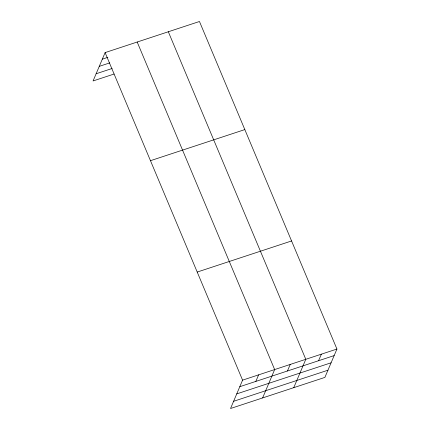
<?xml version="1.0" encoding="UTF-8"?>
<svg xmlns="http://www.w3.org/2000/svg" width="430" height="430" viewBox="0 0 430 430"><rect width="100%" height="100%" fill="white"/><g stroke="black" fill="none" stroke-linecap="round" stroke-linejoin="round"><path stroke-width="0.64" d="M105.108 52.6L242.574 380.142L230.539 408.5L324.892 377.4L336.932 349.042L199.461 21.5L105.108 52.6L93.068 80.958L114.047 74.041M255.834 381.41L258.613 374.858M262.617 397.927L274.657 369.569L137.186 42.027M287.444 370.993L290.223 364.441M293.754 387.661L305.794 359.308L168.323 31.761M318.582 360.727L321.361 354.175M102.324 59.152L107.876 57.324M99.271 66.349L109.757 62.893M96.121 73.761L112.165 68.472M150.468 160.691L244.826 129.591M197.209 272.056L291.567 240.956M242.574 380.142L336.932 349.042M239.79 386.694L334.148 355.594M236.736 393.891L331.095 362.791M233.592 401.303L327.95 370.203"/></g></svg>
